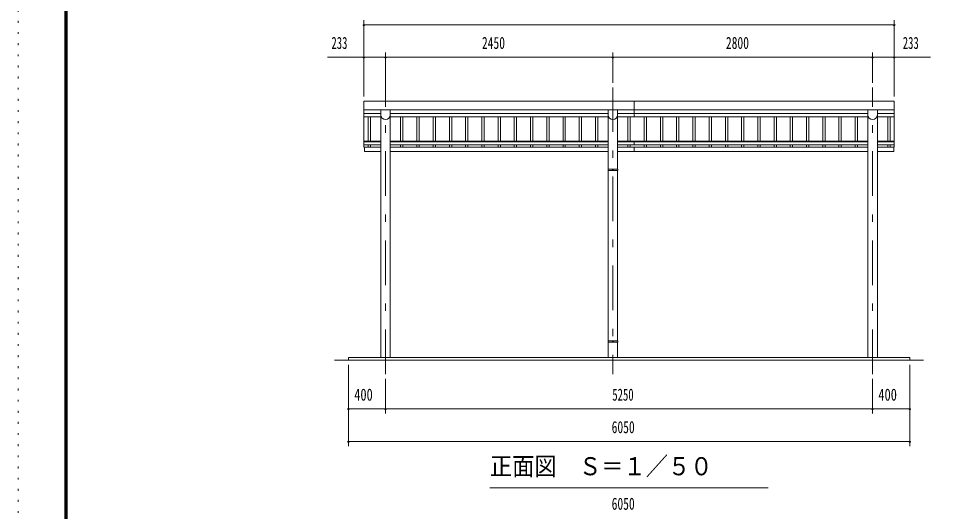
# Model space of a CAD drawing. Units: millimetres, scale not verified, with parts at other scales. Extents: x -25898 to 25908, y -10500 to 10500.
# Drawn here: x -3792 to 6085, y 314 to 5628 of the extents above; entities that cross this region are included whole.
import ezdxf
from ezdxf.enums import TextEntityAlignment as Align

# ---------------------------------------------------------------- set-up
doc = ezdxf.new("R2010")
doc.units = ezdxf.units.MM
doc.header["$LTSCALE"] = 40
doc.linetypes.add('USER3', pattern=[24, 12, -5, 2, -5])
doc.linetypes.add('USER4', pattern=[3, 0.5, -2.5])
for name, color, linetype, lineweight in [('0-2_1-05BOLD', 7, 'Continuous', 18), ('0-3_1-25CENTER', 3, 'USER3', 18), ('0-4_1-45THIN', 4, 'Continuous', 18), ('0-5_1-55DIM', 3, 'Continuous', 18), ('0-C_F-F1PAPER', 5, 'Continuous', 18), ('0-D_F-E_J_ADD', 5, 'USER4', 18)]:
    doc.layers.add(name, color=color, linetype=linetype, lineweight=lineweight)
doc.styles.add('ＭＳ ゴシック', font='')
doc.styles.get('ＭＳ ゴシック').set_extended_font_data('MS Gothic')

msp = doc.modelspace()

# ---------------------------------------------------------------- linework, layer by layer
at = {"layer": '0-2_1-05BOLD'}
for p, q in [((5649.43, 4643.88), (-66.57, 4643.88)), ((115.63, 1975.67), (115.63, 4643.46)), ((217.23, 4643.46), (217.23, 1975.67)), ((2565.63, 4004.27), (2565.63, 4643.46)), ((2667.23, 4643.46), (2667.23, 4004.27)), ((2846.43, 4565.72), (2846.43, 4734.67)), ((5365.63, 1975.67), (5365.63, 4643.46)), ((5467.23, 4643.46), (5467.23, 1975.67)), ((115.63, 4604.8), (-66.57, 4604.8)), ((-66.57, 4565.72), (115.63, 4565.72)), ((2565.63, 4604.8), (217.23, 4604.8)), ((217.23, 4565.72), (2565.63, 4565.72)), ((5365.63, 4604.8), (2667.23, 4604.8)), ((2667.23, 4565.72), (5365.63, 4565.72)), ((5649.43, 4604.8), (5467.23, 4604.8)), ((5467.23, 4565.72), (5649.43, 4565.72)), ((-66.57, 4305.57), (115.63, 4305.57)), ((115.63, 4296.18), (-66.57, 4296.18)), ((-66.57, 4266.55), (115.63, 4266.55)), ((2565.63, 4305.57), (217.23, 4305.57)), ((217.23, 4296.18), (2565.63, 4296.18)), ((2565.63, 4266.55), (217.23, 4266.55)), ((5365.63, 4305.57), (2667.23, 4305.57)), ((2667.23, 4296.18), (5365.63, 4296.18)), ((5365.63, 4266.55), (2667.23, 4266.55)), ((2846.43, 4266.55), (2846.43, 4305.57)), ((5467.23, 4305.57), (5649.43, 4305.57)), ((5649.43, 4296.18), (5467.23, 4296.18)), ((5467.23, 4266.55), (5649.43, 4266.55)), ((115.63, 4239.37), (-66.57, 4239.37)), ((217.23, 4239.37), (2565.63, 4239.37)), ((2565.63, 4194.37), (217.23, 4194.37)), ((2667.23, 4239.37), (5365.63, 4239.37)), ((5365.63, 4194.37), (2667.23, 4194.37)), ((2846.43, 4194.37), (2846.43, 4239.37)), ((2565.63, 2154.27), (2565.63, 3988.27)), ((2613.38, 4004.27), (2613.38, 3988.27)), ((2613.38, 3996.27), (2619.47, 3996.27)), ((2619.47, 3988.27), (2619.47, 4004.27)), ((2667.23, 3988.27), (2667.23, 2154.27)), ((2565.63, 1975.67), (2565.63, 2138.27)), ((2613.38, 2138.27), (2613.38, 2154.27)), ((2613.38, 2146.27), (2619.47, 2146.27)), ((2619.47, 2154.27), (2619.47, 2138.27)), ((2667.23, 2138.27), (2667.23, 1975.67)), ((5816.43, 1945.67), (5816.43, 1975.67)), ((-383.57, 1945.67), (5966.43, 1945.67))]:
    msp.add_line(p, q, dxfattribs=at)
for points in [[(-66.57, 4239.37), (-66.57, 4734.67), (5649.43, 4734.67), (5649.43, 4239.37), (5467.23, 4239.37)], [(115.63, 4194.37), (-61.57, 4194.37), (-61.57, 4239.37)], [(5644.43, 4239.37), (5644.43, 4194.37), (5467.23, 4194.37)], [(5816.43, 1975.67), (-233.57, 1975.67), (-233.57, 1945.67)]]:
    msp.add_lwpolyline(points, dxfattribs=at)
for points in [[(2668.83, 4004.27), (2668.83, 3988.27), (2564.03, 3988.27), (2564.03, 4004.27)], [(2668.83, 2154.27), (2564.03, 2154.27), (2564.03, 2138.27), (2668.83, 2138.27)]]:
    msp.add_lwpolyline(points, close=True, dxfattribs=at)
for centre in [(166.43, 4588.48), (2616.43, 4588.48), (5416.43, 4588.48)]:
    msp.add_arc(centre, 50.8, 180, 0, dxfattribs=at)
at = {"layer": '0-3_1-25CENTER'}
for p, q in [((166.43, 1795.67), (166.43, 4884.67)), ((2616.43, 4884.67), (2616.43, 1795.67)), ((5416.43, 1795.67), (5416.43, 4884.67))]:
    msp.add_line(p, q, dxfattribs=at)
at = {"layer": '0-4_1-45THIN'}
for p, q in [((-21.07, 4565.72), (-21.07, 4305.57)), ((3.93, 4305.57), (3.93, 4565.72)), ((328.93, 4305.57), (328.93, 4565.72)), ((353.93, 4565.72), (353.93, 4305.57)), ((503.93, 4565.72), (503.93, 4305.57)), ((528.93, 4305.57), (528.93, 4565.72)), ((678.93, 4305.57), (678.93, 4565.72)), ((703.93, 4565.72), (703.93, 4305.57)), ((853.93, 4565.72), (853.93, 4305.57)), ((878.93, 4305.57), (878.93, 4565.72)), ((1028.93, 4305.57), (1028.93, 4565.72)), ((1053.93, 4565.72), (1053.93, 4305.57)), ((1203.93, 4565.72), (1203.93, 4305.57)), ((1228.93, 4305.57), (1228.93, 4565.72)), ((1378.93, 4305.57), (1378.93, 4565.72)), ((1403.93, 4565.72), (1403.93, 4305.57)), ((1553.93, 4565.72), (1553.93, 4305.57)), ((1578.93, 4305.57), (1578.93, 4565.72)), ((1728.93, 4305.57), (1728.93, 4565.72)), ((1753.93, 4565.72), (1753.93, 4305.57)), ((1903.93, 4565.72), (1903.93, 4305.57)), ((1928.93, 4305.57), (1928.93, 4565.72)), ((2078.93, 4305.57), (2078.93, 4565.72)), ((2103.93, 4565.72), (2103.93, 4305.57)), ((2253.93, 4565.72), (2253.93, 4305.57)), ((2278.93, 4305.57), (2278.93, 4565.72)), ((2428.93, 4305.57), (2428.93, 4565.72)), ((2453.93, 4565.72), (2453.93, 4305.57)), ((2778.93, 4565.72), (2778.93, 4305.57)), ((2803.93, 4305.57), (2803.93, 4565.72)), ((2953.93, 4305.57), (2953.93, 4565.72)), ((2978.93, 4565.72), (2978.93, 4305.57)), ((3128.93, 4565.72), (3128.93, 4305.57)), ((3153.93, 4305.57), (3153.93, 4565.72)), ((3303.93, 4305.57), (3303.93, 4565.72)), ((3328.93, 4565.72), (3328.93, 4305.57)), ((3478.93, 4565.72), (3478.93, 4305.57)), ((3503.93, 4305.57), (3503.93, 4565.72)), ((3653.93, 4305.57), (3653.93, 4565.72)), ((3678.93, 4565.72), (3678.93, 4305.57)), ((3828.93, 4565.72), (3828.93, 4305.57)), ((3853.93, 4305.57), (3853.93, 4565.72)), ((4003.93, 4305.57), (4003.93, 4565.72)), ((4028.93, 4565.72), (4028.93, 4305.57)), ((4178.93, 4565.72), (4178.93, 4305.57)), ((4203.93, 4305.57), (4203.93, 4565.72)), ((4353.93, 4305.57), (4353.93, 4565.72)), ((4378.93, 4565.72), (4378.93, 4305.57)), ((4528.93, 4565.72), (4528.93, 4305.57)), ((4553.93, 4305.57), (4553.93, 4565.72)), ((4703.93, 4305.57), (4703.93, 4565.72)), ((4728.93, 4565.72), (4728.93, 4305.57)), ((4878.93, 4565.72), (4878.93, 4305.57)), ((4903.93, 4305.57), (4903.93, 4565.72)), ((5053.93, 4305.57), (5053.93, 4565.72)), ((5078.93, 4565.72), (5078.93, 4305.57)), ((5228.93, 4565.72), (5228.93, 4305.57)), ((5253.93, 4305.57), (5253.93, 4565.72)), ((5578.93, 4305.57), (5578.93, 4565.72)), ((5603.93, 4565.72), (5603.93, 4305.57)), ((-21.07, 4266.55), (-21.07, 4239.37)), ((3.93, 4239.37), (3.93, 4266.55)), ((328.93, 4239.37), (328.93, 4266.55)), ((353.93, 4266.55), (353.93, 4239.37)), ((503.93, 4266.55), (503.93, 4239.37)), ((528.93, 4239.37), (528.93, 4266.55)), ((678.93, 4239.37), (678.93, 4266.55)), ((703.93, 4266.55), (703.93, 4239.37)), ((853.93, 4266.55), (853.93, 4239.37)), ((878.93, 4239.37), (878.93, 4266.55)), ((1028.93, 4239.37), (1028.93, 4266.55)), ((1053.93, 4266.55), (1053.93, 4239.37)), ((1203.93, 4266.55), (1203.93, 4239.37)), ((1228.93, 4239.37), (1228.93, 4266.55)), ((1378.93, 4239.37), (1378.93, 4266.55)), ((1403.93, 4266.55), (1403.93, 4239.37)), ((1553.93, 4266.55), (1553.93, 4239.37)), ((1578.93, 4239.37), (1578.93, 4266.55)), ((1728.93, 4239.37), (1728.93, 4266.55)), ((1753.93, 4266.55), (1753.93, 4239.37)), ((1903.93, 4266.55), (1903.93, 4239.37)), ((1928.93, 4239.37), (1928.93, 4266.55)), ((2078.93, 4239.37), (2078.93, 4266.55)), ((2103.93, 4266.55), (2103.93, 4239.37)), ((2253.93, 4266.55), (2253.93, 4239.37)), ((2278.93, 4239.37), (2278.93, 4266.55)), ((2428.93, 4239.37), (2428.93, 4266.55)), ((2453.93, 4266.55), (2453.93, 4239.37)), ((2778.93, 4266.55), (2778.93, 4239.37)), ((2803.93, 4239.37), (2803.93, 4266.55)), ((2953.93, 4239.37), (2953.93, 4266.55)), ((2978.93, 4266.55), (2978.93, 4239.37)), ((3128.93, 4266.55), (3128.93, 4239.37)), ((3153.93, 4239.37), (3153.93, 4266.55)), ((3303.93, 4239.37), (3303.93, 4266.55)), ((3328.93, 4266.55), (3328.93, 4239.37)), ((3478.93, 4266.55), (3478.93, 4239.37)), ((3503.93, 4239.37), (3503.93, 4266.55)), ((3653.93, 4239.37), (3653.93, 4266.55)), ((3678.93, 4266.55), (3678.93, 4239.37)), ((3828.93, 4266.55), (3828.93, 4239.37)), ((3853.93, 4239.37), (3853.93, 4266.55)), ((4003.93, 4239.37), (4003.93, 4266.55)), ((4028.93, 4266.55), (4028.93, 4239.37)), ((4178.93, 4266.55), (4178.93, 4239.37)), ((4203.93, 4239.37), (4203.93, 4266.55)), ((4353.93, 4239.37), (4353.93, 4266.55)), ((4378.93, 4266.55), (4378.93, 4239.37)), ((4528.93, 4266.55), (4528.93, 4239.37)), ((4553.93, 4239.37), (4553.93, 4266.55)), ((4703.93, 4239.37), (4703.93, 4266.55)), ((4728.93, 4266.55), (4728.93, 4239.37)), ((4878.93, 4266.55), (4878.93, 4239.37)), ((4903.93, 4239.37), (4903.93, 4266.55)), ((5053.93, 4239.37), (5053.93, 4266.55)), ((5078.93, 4266.55), (5078.93, 4239.37)), ((5228.93, 4266.55), (5228.93, 4239.37)), ((5253.93, 4239.37), (5253.93, 4266.55)), ((5578.93, 4239.37), (5578.93, 4266.55)), ((5603.93, 4266.55), (5603.93, 4239.37))]:
    msp.add_line(p, q, dxfattribs=at)
at = {"layer": '0-5_1-55DIM'}
for p, q in [((-56.57, 5559.67), (-76.57, 5559.67)), ((-66.57, 5609.67), (-66.57, 4784.67)), ((-66.57, 5559.67), (5649.43, 5559.67)), ((5659.43, 5559.67), (5639.43, 5559.67)), ((5649.43, 5609.67), (5649.43, 4784.67)), ((166.43, 4784.67), (166.43, 5259.67)), ((2616.43, 5259.67), (2616.43, 4934.67)), ((5416.43, 4934.67), (5416.43, 5259.67)), ((-66.57, 5209.67), (-459.07, 5209.67)), ((-56.57, 5209.67), (-76.57, 5209.67)), ((-66.57, 5209.67), (166.43, 5209.67)), ((176.43, 5209.67), (156.43, 5209.67)), ((166.43, 5209.67), (2616.43, 5209.67)), ((2626.43, 5209.67), (2606.43, 5209.67)), ((2616.43, 5209.67), (5416.43, 5209.67)), ((5426.43, 5209.67), (5406.43, 5209.67)), ((5416.43, 5209.67), (5649.43, 5209.67)), ((5659.43, 5209.67), (5639.43, 5209.67)), ((5649.43, 5209.67), (6041.93, 5209.67)), ((-233.57, 1020.67), (-233.57, 1895.67)), ((5816.43, 1895.67), (5816.43, 1020.67)), ((166.43, 1745.67), (166.43, 1370.67)), ((5416.43, 1370.67), (5416.43, 1745.67)), ((-223.57, 1420.67), (-243.57, 1420.67)), ((-233.57, 1420.67), (166.43, 1420.67)), ((176.43, 1420.67), (156.43, 1420.67)), ((166.43, 1420.67), (5416.43, 1420.67)), ((5426.43, 1420.67), (5406.43, 1420.67)), ((5416.43, 1420.67), (5816.43, 1420.67)), ((5826.43, 1420.67), (5806.43, 1420.67)), ((-223.57, 1070.67), (-243.57, 1070.67)), ((-233.57, 1070.67), (5816.43, 1070.67)), ((5826.43, 1070.67), (5806.43, 1070.67)), ((4291.43, 570.67), (1291.43, 570.67))]:
    msp.add_line(p, q, dxfattribs=at)
for centre in [(-66.57, 5559.67), (5649.43, 5559.67), (-66.57, 5209.67), (166.43, 5209.67), (2616.43, 5209.67), (5416.43, 5209.67), (5649.43, 5209.67), (-233.57, 1420.67), (166.43, 1420.67), (5416.43, 1420.67), (5816.43, 1420.67), (-233.57, 1070.67), (5816.43, 1070.67)]:
    msp.add_arc(centre, 10, 180, 0, dxfattribs=at)
at = {"layer": '0-C_F-F1PAPER'}
for points in [[(25407.78, -10000), (-3292.22, -10000), (-3292.22, 10100), (25407.78, 10100)], [(25405.28, -9997.5), (-3289.72, -9997.5), (-3289.72, 10097.5), (25405.28, 10097.5)], [(25402.78, -9995), (25402.78, 10095), (-3287.22, 10095), (-3287.22, -9995)], [(25400.28, -9992.5), (-3284.72, -9992.5), (-3284.72, 10092.5), (25400.28, 10092.5)], [(25397.78, -9990), (25397.78, 10090), (-3282.22, 10090), (-3282.22, -9990)], [(25395.28, -9987.5), (-3279.72, -9987.5), (-3279.72, 10087.5), (25395.28, 10087.5)], [(25392.78, -9985), (25392.78, 10085), (-3277.22, 10085), (-3277.22, -9985)], [(25390.28, -9982.5), (-3274.72, -9982.5), (-3274.72, 10082.5), (25390.28, 10082.5)], [(25387.78, -9980), (-3272.22, -9980), (-3272.22, 10080), (25387.78, 10080)], [(25385.28, -9977.5), (-3269.72, -9977.5), (-3269.72, 10077.5), (25385.28, 10077.5)], [(25382.78, -9975), (25382.78, 10075), (-3267.22, 10075), (-3267.22, -9975)]]:
    msp.add_lwpolyline(points, close=True, dxfattribs=at)
at = {"layer": '0-D_F-E_J_ADD'}
msp.add_lwpolyline([(25907.78, -10500), (-3792.22, -10500), (-3792.22, 10500), (25907.78, 10500)], close=True, dxfattribs=at)

# ---------------------------------------------------------------- texts
at = {"layer": '0-5_1-55DIM', "color": 7, "style": 'ＭＳ ゴシック'}
for s, height, width, p in [('233', 130.2, 0.65, (-417.25, 5259.67)), ('2450', 130.2, 0.7, (1205.42, 5259.67)), ('2800', 130.2, 0.7, (3835.16, 5259.67)), ('233', 130.2, 0.65, (5741.26, 5259.67)), ('400', 130.2, 0.75, (-171.2, 1470.67)), ('5250', 130.2, 0.65, (2610.08, 1470.67)), ('400', 130.2, 0.75, (5478.8, 1470.67)), ('6050', 130.2, 0.7, (2603.64, 1120.67)), ('正面図\u3000Ｓ＝１／５０', 195.4, 0.9, (1291.43, 647.31)), ('6050', 130.2, 0.7, (2603.64, 295.67))]:
    msp.add_text(s, height=height, dxfattribs=dict(at, width=width)).set_placement(p, align=Align.BOTTOM_LEFT)

doc.saveas('drawing.dxf')
